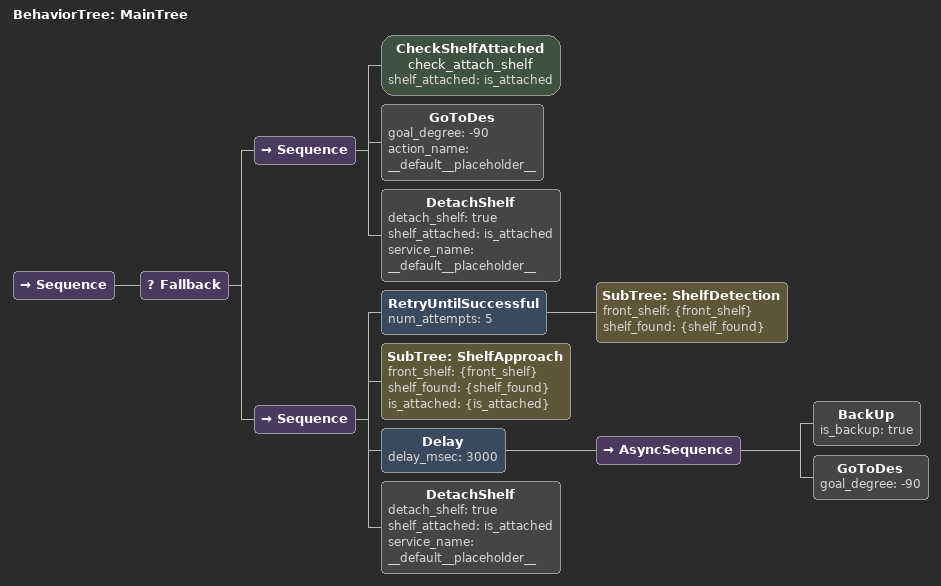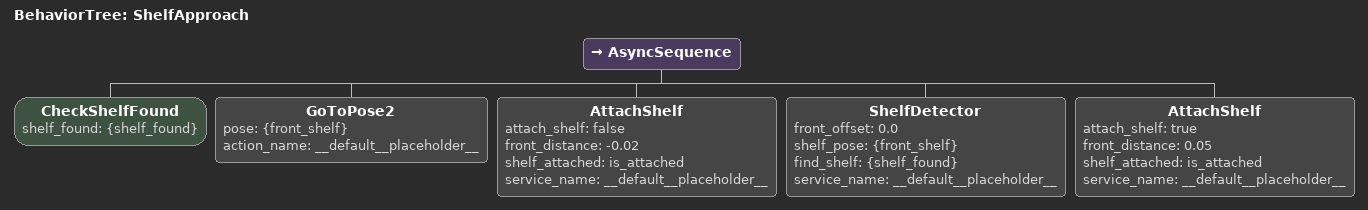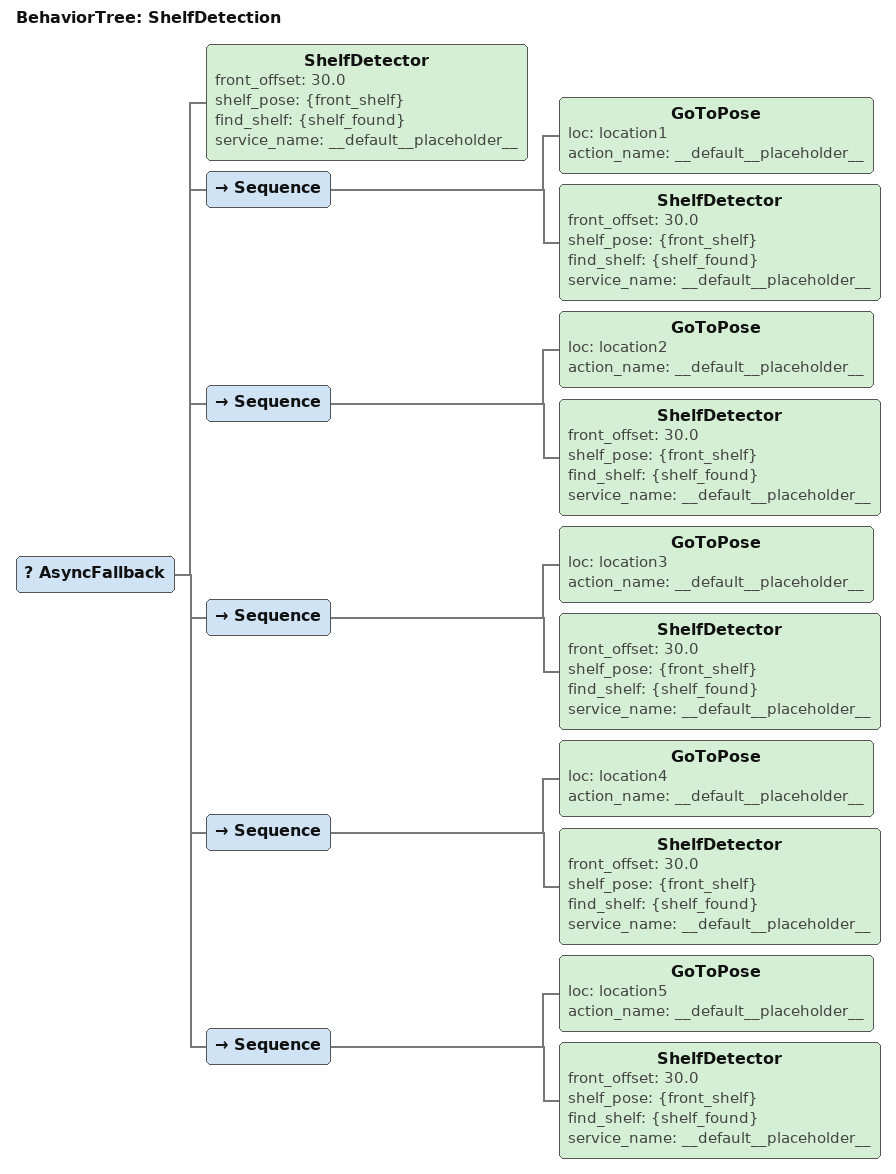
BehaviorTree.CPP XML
<?xml version="1.0" encoding="UTF-8"?>
<root BTCPP_format="4"
      main_tree_to_execute="MainTree">
  <BehaviorTree ID="MainTree">
    <Sequence>
      <Fallback>
        <Sequence>
            <CheckShelfAttached name="check_attach_shelf"
                            shelf_attached="is_attached"/>
            <GoToDes goal_degree="-90"
                   action_name="__default__placeholder__"/>
            <DetachShelf detach_shelf="true"
                   shelf_attached="is_attached"
                   service_name="__default__placeholder__"/>
        </Sequence>
        <Sequence>
        <RetryUntilSuccessful num_attempts="5">
          <SubTree ID="ShelfDetection" front_shelf="{front_shelf}" shelf_found="{shelf_found}"/>
        </RetryUntilSuccessful>
          <SubTree ID="ShelfApproach"
                   front_shelf="{front_shelf}"
                   shelf_found="{shelf_found}"
                   is_attached="{is_attached}"/>
          <Delay delay_msec="3000">
          <AsyncSequence>
            <BackUp is_backup="true"/>
            <GoToDes goal_degree="-90"/>
          </AsyncSequence>
          </Delay>
          <DetachShelf detach_shelf="true"
                   shelf_attached="is_attached"
                   service_name="__default__placeholder__"/>
        </Sequence>
      </Fallback>

    </Sequence>
  </BehaviorTree>

  <BehaviorTree ID="ShelfApproach">
    <AsyncSequence>
      <CheckShelfFound shelf_found="{shelf_found}"/>
      <GoToPose2 pose="{front_shelf}"
                 action_name="__default__placeholder__"/>
      <AttachShelf attach_shelf="false"
                   front_distance="-0.02"
                   shelf_attached="is_attached"
                   service_name="__default__placeholder__"/>
      <ShelfDetector front_offset="0.0"
                     shelf_pose="{front_shelf}"
                     find_shelf="{shelf_found}"
                     service_name="__default__placeholder__"/>
      <AttachShelf attach_shelf="true"
                   front_distance="0.05"
                   shelf_attached="is_attached"
                   service_name="__default__placeholder__"/>
    </AsyncSequence>
  </BehaviorTree>

  <BehaviorTree ID="ShelfDetection">
    <AsyncFallback>
      <ShelfDetector front_offset="30.0"
                     shelf_pose="{front_shelf}"
                     find_shelf="{shelf_found}"
                     service_name="__default__placeholder__"/>
      <Sequence>
        <GoToPose loc="location1"
                  action_name="__default__placeholder__"/>
        <ShelfDetector front_offset="30.0"
                       shelf_pose="{front_shelf}"
                       find_shelf="{shelf_found}"
                       service_name="__default__placeholder__"/>
      </Sequence>
      <Sequence>
        <GoToPose loc="location2"
                  action_name="__default__placeholder__"/>
        <ShelfDetector front_offset="30.0"
                       shelf_pose="{front_shelf}"
                       find_shelf="{shelf_found}"
                       service_name="__default__placeholder__"/>
      </Sequence>
      <Sequence>
        <GoToPose loc="location3"
                  action_name="__default__placeholder__"/>
        <ShelfDetector front_offset="30.0"
                       shelf_pose="{front_shelf}"
                       find_shelf="{shelf_found}"
                       service_name="__default__placeholder__"/>
      </Sequence>
      <Sequence>
        <GoToPose loc="location4"
                  action_name="__default__placeholder__"/>
        <ShelfDetector front_offset="30.0"
                       shelf_pose="{front_shelf}"
                       find_shelf="{shelf_found}"
                       service_name="__default__placeholder__"/>
      </Sequence>
      <Sequence>
        <GoToPose loc="location5"
                  action_name="__default__placeholder__"/>
        <ShelfDetector front_offset="30.0"
                       shelf_pose="{front_shelf}"
                       find_shelf="{shelf_found}"
                       service_name="__default__placeholder__"/>
      </Sequence>
    </AsyncFallback>
  </BehaviorTree>

</root>
